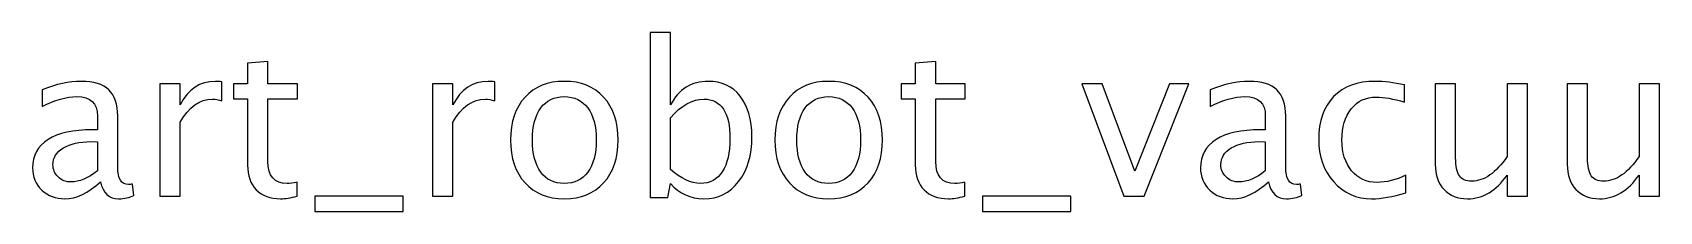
# Model space of a CAD drawing. Header units: centimetres. Extents: x -24.1 to 24.1, y -6.1 to 14.2.
# Drawn here: x -13.92 to -4.2, y 13.08 to 14.15 of the extents above; entities that cross this region are included whole.
import ezdxf

# ---------------------------------------------------------------- set-up
doc = ezdxf.new("R2010")
doc.units = ezdxf.units.CM
doc.header["$MEASUREMENT"] = 0
doc.layers.add('Layer 1', color=7, linetype='Continuous')

msp = doc.modelspace()

# ---------------------------------------------------------------- linework, layer by layer
at = {"layer": 'Layer 1'}
for points, knots in [([(-10.23493, 13.16282), (-10.23493, 13.16282), (-10.23493, 14.14961), (-10.23493, 14.14961), (-10.23493, 14.14961), (-10.23493, 14.14961), (-10.11301, 14.14961), (-10.11301, 14.14961), (-10.11301, 14.14961), (-10.11301, 14.14961), (-10.11301, 13.71633), (-10.11301, 13.71633), (-10.11301, 13.71633), (-10.06306, 13.81052), (-9.98791, 13.85751), (-9.8878, 13.85751), (-9.8878, 13.85751), (-9.80673, 13.85751), (-9.74302, 13.82809), (-9.69645, 13.76903), (-9.69645, 13.76903), (-9.64988, 13.70998), (-9.6266, 13.62933), (-9.6266, 13.5271), (-9.6266, 13.5271), (-9.6266, 13.41576), (-9.65306, 13.3258), (-9.70576, 13.25765), (-9.70576, 13.25765), (-9.75847, 13.18928), (-9.82789, 13.1552), (-9.91383, 13.1552), (-9.91383, 13.1552), (-9.99363, 13.1552), (-10.06009, 13.18568), (-10.11301, 13.24685), (-10.11301, 13.24685), (-10.11301, 13.24685), (-10.12783, 13.16282), (-10.12783, 13.16282), (-10.12783, 13.16282), (-10.12783, 13.16282), (-10.23493, 13.16282), (-10.23493, 13.16282)], [0, 0, 0, 0, 0.0833333, 0.0833333, 0.0833333, 0.0833333, 0.1666667, 0.1666667, 0.1666667, 0.1666667, 0.25, 0.25, 0.25, 0.25, 0.3333333, 0.3333333, 0.3333333, 0.3333333, 0.4166667, 0.4166667, 0.4166667, 0.4166667, 0.5, 0.5, 0.5, 0.5, 0.5833333, 0.5833333, 0.5833333, 0.5833333, 0.6666667, 0.6666667, 0.6666667, 0.6666667, 0.75, 0.75, 0.75, 0.75, 0.8333333, 0.8333333, 0.8333333, 0.8333333, 1, 1, 1, 1]), ([(-12.34376, 13.17065), (-12.38144, 13.16028), (-12.41424, 13.1552), (-12.44197, 13.1552), (-12.44197, 13.1552), (-12.5042, 13.1552), (-12.55267, 13.17298), (-12.58739, 13.20854), (-12.58739, 13.20854), (-12.62231, 13.2441), (-12.63967, 13.29342), (-12.63967, 13.35671), (-12.63967, 13.35671), (-12.63967, 13.35671), (-12.63967, 13.7521), (-12.63967, 13.7521), (-12.63967, 13.7521), (-12.63967, 13.7521), (-12.72391, 13.7521), (-12.72391, 13.7521), (-12.72391, 13.7521), (-12.72391, 13.7521), (-12.72391, 13.84354), (-12.72391, 13.84354), (-12.72391, 13.84354), (-12.72391, 13.84354), (-12.63967, 13.84354), (-12.63967, 13.84354), (-12.63967, 13.84354), (-12.63967, 13.84354), (-12.63967, 13.96525), (-12.63967, 13.96525), (-12.63967, 13.96525), (-12.63967, 13.96525), (-12.51775, 13.97689), (-12.51775, 13.97689), (-12.51775, 13.97689), (-12.51775, 13.97689), (-12.51775, 13.84354), (-12.51775, 13.84354), (-12.51775, 13.84354), (-12.51775, 13.84354), (-12.34122, 13.84354), (-12.34122, 13.84354), (-12.34122, 13.84354), (-12.34122, 13.84354), (-12.34122, 13.7521), (-12.34122, 13.7521), (-12.34122, 13.7521), (-12.34122, 13.7521), (-12.51775, 13.7521), (-12.51775, 13.7521), (-12.51775, 13.7521), (-12.51775, 13.7521), (-12.51775, 13.37872), (-12.51775, 13.37872), (-12.51775, 13.37872), (-12.51775, 13.29067), (-12.47944, 13.24664), (-12.40303, 13.24664), (-12.40303, 13.24664), (-12.38673, 13.24664), (-12.36704, 13.24939), (-12.34376, 13.25468), (-12.34376, 13.25468), (-12.34376, 13.25468), (-12.34376, 13.17065), (-12.34376, 13.17065)], [0, 0, 0, 0, 0.0555556, 0.0555556, 0.0555556, 0.0555556, 0.1111111, 0.1111111, 0.1111111, 0.1111111, 0.1666667, 0.1666667, 0.1666667, 0.1666667, 0.2222222, 0.2222222, 0.2222222, 0.2222222, 0.2777778, 0.2777778, 0.2777778, 0.2777778, 0.3333333, 0.3333333, 0.3333333, 0.3333333, 0.3888889, 0.3888889, 0.3888889, 0.3888889, 0.4444444, 0.4444444, 0.4444444, 0.4444444, 0.5, 0.5, 0.5, 0.5, 0.5555556, 0.5555556, 0.5555556, 0.5555556, 0.6111111, 0.6111111, 0.6111111, 0.6111111, 0.6666667, 0.6666667, 0.6666667, 0.6666667, 0.7222222, 0.7222222, 0.7222222, 0.7222222, 0.7777778, 0.7777778, 0.7777778, 0.7777778, 0.8333333, 0.8333333, 0.8333333, 0.8333333, 0.8888889, 0.8888889, 0.8888889, 0.8888889, 1, 1, 1, 1]), ([(-8.35449, 13.17065), (-8.39217, 13.16028), (-8.42497, 13.1552), (-8.4527, 13.1552), (-8.4527, 13.1552), (-8.51493, 13.1552), (-8.5634, 13.17298), (-8.59812, 13.20854), (-8.59812, 13.20854), (-8.63304, 13.2441), (-8.6504, 13.29342), (-8.6504, 13.35671), (-8.6504, 13.35671), (-8.6504, 13.35671), (-8.6504, 13.7521), (-8.6504, 13.7521), (-8.6504, 13.7521), (-8.6504, 13.7521), (-8.73464, 13.7521), (-8.73464, 13.7521), (-8.73464, 13.7521), (-8.73464, 13.7521), (-8.73464, 13.84354), (-8.73464, 13.84354), (-8.73464, 13.84354), (-8.73464, 13.84354), (-8.6504, 13.84354), (-8.6504, 13.84354), (-8.6504, 13.84354), (-8.6504, 13.84354), (-8.6504, 13.96525), (-8.6504, 13.96525), (-8.6504, 13.96525), (-8.6504, 13.96525), (-8.52848, 13.97689), (-8.52848, 13.97689), (-8.52848, 13.97689), (-8.52848, 13.97689), (-8.52848, 13.84354), (-8.52848, 13.84354), (-8.52848, 13.84354), (-8.52848, 13.84354), (-8.35195, 13.84354), (-8.35195, 13.84354), (-8.35195, 13.84354), (-8.35195, 13.84354), (-8.35195, 13.7521), (-8.35195, 13.7521), (-8.35195, 13.7521), (-8.35195, 13.7521), (-8.52848, 13.7521), (-8.52848, 13.7521), (-8.52848, 13.7521), (-8.52848, 13.7521), (-8.52848, 13.37872), (-8.52848, 13.37872), (-8.52848, 13.37872), (-8.52848, 13.29067), (-8.49017, 13.24664), (-8.41376, 13.24664), (-8.41376, 13.24664), (-8.39746, 13.24664), (-8.37777, 13.24939), (-8.35449, 13.25468), (-8.35449, 13.25468), (-8.35449, 13.25468), (-8.35449, 13.17065), (-8.35449, 13.17065)], [0, 0, 0, 0, 0.0555556, 0.0555556, 0.0555556, 0.0555556, 0.1111111, 0.1111111, 0.1111111, 0.1111111, 0.1666667, 0.1666667, 0.1666667, 0.1666667, 0.2222222, 0.2222222, 0.2222222, 0.2222222, 0.2777778, 0.2777778, 0.2777778, 0.2777778, 0.3333333, 0.3333333, 0.3333333, 0.3333333, 0.3888889, 0.3888889, 0.3888889, 0.3888889, 0.4444444, 0.4444444, 0.4444444, 0.4444444, 0.5, 0.5, 0.5, 0.5, 0.5555556, 0.5555556, 0.5555556, 0.5555556, 0.6111111, 0.6111111, 0.6111111, 0.6111111, 0.6666667, 0.6666667, 0.6666667, 0.6666667, 0.7222222, 0.7222222, 0.7222222, 0.7222222, 0.7777778, 0.7777778, 0.7777778, 0.7777778, 0.8333333, 0.8333333, 0.8333333, 0.8333333, 0.8888889, 0.8888889, 0.8888889, 0.8888889, 1, 1, 1, 1]), ([(-13.51872, 13.25617), (-13.59195, 13.18886), (-13.66244, 13.1552), (-13.73017, 13.1552), (-13.73017, 13.1552), (-13.78584, 13.1552), (-13.8322, 13.17256), (-13.86881, 13.20748), (-13.86881, 13.20748), (-13.90564, 13.24241), (-13.92406, 13.28643), (-13.92406, 13.33956), (-13.92406, 13.33956), (-13.92406, 13.41301), (-13.89316, 13.46953), (-13.83135, 13.5089), (-13.83135, 13.5089), (-13.76954, 13.54827), (-13.68085, 13.56795), (-13.56528, 13.56795), (-13.56528, 13.56795), (-13.56528, 13.56795), (-13.53671, 13.56795), (-13.53671, 13.56795), (-13.53671, 13.56795), (-13.53671, 13.56795), (-13.53671, 13.64902), (-13.53671, 13.64902), (-13.53671, 13.64902), (-13.53671, 13.72712), (-13.57735, 13.76607), (-13.65884, 13.76607), (-13.65884, 13.76607), (-13.72192, 13.76607), (-13.79092, 13.74617), (-13.86564, 13.70638), (-13.86564, 13.70638), (-13.86564, 13.70638), (-13.86564, 13.80671), (-13.86564, 13.80671), (-13.86564, 13.80671), (-13.78351, 13.84058), (-13.70604, 13.85751), (-13.63344, 13.85751), (-13.63344, 13.85751), (-13.55872, 13.85751), (-13.50348, 13.84058), (-13.46813, 13.8065), (-13.46813, 13.8065), (-13.43257, 13.77242), (-13.41479, 13.71993), (-13.41479, 13.64902), (-13.41479, 13.64902), (-13.41479, 13.64902), (-13.41479, 13.34485), (-13.41479, 13.34485), (-13.41479, 13.34485), (-13.41479, 13.27522), (-13.39341, 13.24029), (-13.35044, 13.24029), (-13.35044, 13.24029), (-13.34515, 13.24029), (-13.33732, 13.24114), (-13.32695, 13.24283), (-13.32695, 13.24283), (-13.32695, 13.24283), (-13.31827, 13.1751), (-13.31827, 13.1751), (-13.31827, 13.1751), (-13.346, 13.16176), (-13.37648, 13.1552), (-13.40992, 13.1552), (-13.40992, 13.1552), (-13.46686, 13.1552), (-13.50305, 13.18886), (-13.51872, 13.25617)], [0, 0, 0, 0, 0.05, 0.05, 0.05, 0.05, 0.1, 0.1, 0.1, 0.1, 0.15, 0.15, 0.15, 0.15, 0.2, 0.2, 0.2, 0.2, 0.25, 0.25, 0.25, 0.25, 0.3, 0.3, 0.3, 0.3, 0.35, 0.35, 0.35, 0.35, 0.4, 0.4, 0.4, 0.4, 0.45, 0.45, 0.45, 0.45, 0.5, 0.5, 0.5, 0.5, 0.55, 0.55, 0.55, 0.55, 0.6, 0.6, 0.6, 0.6, 0.65, 0.65, 0.65, 0.65, 0.7, 0.7, 0.7, 0.7, 0.75, 0.75, 0.75, 0.75, 0.8, 0.8, 0.8, 0.8, 0.85, 0.85, 0.85, 0.85, 0.9, 0.9, 0.9, 0.9, 1, 1, 1, 1]), ([(-13.16439, 13.17044), (-13.16439, 13.17044), (-13.16439, 13.84354), (-13.16439, 13.84354), (-13.16439, 13.84354), (-13.16439, 13.84354), (-13.04247, 13.84354), (-13.04247, 13.84354), (-13.04247, 13.84354), (-13.04247, 13.84354), (-13.04247, 13.71633), (-13.04247, 13.71633), (-13.04247, 13.71633), (-12.994, 13.81052), (-12.92372, 13.85751), (-12.83144, 13.85751), (-12.83144, 13.85751), (-12.81895, 13.85751), (-12.80583, 13.85645), (-12.79228, 13.85434), (-12.79228, 13.85434), (-12.79228, 13.85434), (-12.79228, 13.74025), (-12.79228, 13.74025), (-12.79228, 13.74025), (-12.81345, 13.74723), (-12.83207, 13.75083), (-12.84816, 13.75083), (-12.84816, 13.75083), (-12.92563, 13.75083), (-12.9904, 13.70511), (-13.04247, 13.61346), (-13.04247, 13.61346), (-13.04247, 13.61346), (-13.04247, 13.17044), (-13.04247, 13.17044), (-13.04247, 13.17044), (-13.04247, 13.17044), (-13.16439, 13.17044), (-13.16439, 13.17044)], [0, 0, 0, 0, 0.0909091, 0.0909091, 0.0909091, 0.0909091, 0.1818182, 0.1818182, 0.1818182, 0.1818182, 0.2727273, 0.2727273, 0.2727273, 0.2727273, 0.3636364, 0.3636364, 0.3636364, 0.3636364, 0.4545455, 0.4545455, 0.4545455, 0.4545455, 0.5454545, 0.5454545, 0.5454545, 0.5454545, 0.6363636, 0.6363636, 0.6363636, 0.6363636, 0.7272727, 0.7272727, 0.7272727, 0.7272727, 0.8181818, 0.8181818, 0.8181818, 0.8181818, 1, 1, 1, 1]), ([(-11.53477, 13.17044), (-11.53477, 13.17044), (-11.53477, 13.84354), (-11.53477, 13.84354), (-11.53477, 13.84354), (-11.53477, 13.84354), (-11.41285, 13.84354), (-11.41285, 13.84354), (-11.41285, 13.84354), (-11.41285, 13.84354), (-11.41285, 13.71633), (-11.41285, 13.71633), (-11.41285, 13.71633), (-11.36438, 13.81052), (-11.2941, 13.85751), (-11.20182, 13.85751), (-11.20182, 13.85751), (-11.18933, 13.85751), (-11.17621, 13.85645), (-11.16266, 13.85434), (-11.16266, 13.85434), (-11.16266, 13.85434), (-11.16266, 13.74025), (-11.16266, 13.74025), (-11.16266, 13.74025), (-11.18383, 13.74723), (-11.20245, 13.75083), (-11.21854, 13.75083), (-11.21854, 13.75083), (-11.29601, 13.75083), (-11.36078, 13.70511), (-11.41285, 13.61346), (-11.41285, 13.61346), (-11.41285, 13.61346), (-11.41285, 13.17044), (-11.41285, 13.17044), (-11.41285, 13.17044), (-11.41285, 13.17044), (-11.53477, 13.17044), (-11.53477, 13.17044)], [0, 0, 0, 0, 0.0909091, 0.0909091, 0.0909091, 0.0909091, 0.1818182, 0.1818182, 0.1818182, 0.1818182, 0.2727273, 0.2727273, 0.2727273, 0.2727273, 0.3636364, 0.3636364, 0.3636364, 0.3636364, 0.4545455, 0.4545455, 0.4545455, 0.4545455, 0.5454545, 0.5454545, 0.5454545, 0.5454545, 0.6363636, 0.6363636, 0.6363636, 0.6363636, 0.7272727, 0.7272727, 0.7272727, 0.7272727, 0.8181818, 0.8181818, 0.8181818, 0.8181818, 1, 1, 1, 1]), ([(-10.74716, 13.1552), (-10.84601, 13.1552), (-10.92432, 13.18674), (-10.9819, 13.24982), (-10.9819, 13.24982), (-11.03968, 13.31289), (-11.06847, 13.39862), (-11.06847, 13.50678), (-11.06847, 13.50678), (-11.06847, 13.61473), (-11.03968, 13.70024), (-10.9819, 13.76311), (-10.9819, 13.76311), (-10.92432, 13.82597), (-10.84601, 13.85751), (-10.74716, 13.85751), (-10.74716, 13.85751), (-10.64831, 13.85751), (-10.56999, 13.82597), (-10.51242, 13.76311), (-10.51242, 13.76311), (-10.45464, 13.70024), (-10.42585, 13.61473), (-10.42585, 13.50678), (-10.42585, 13.50678), (-10.42585, 13.39862), (-10.45464, 13.31289), (-10.51242, 13.24982), (-10.51242, 13.24982), (-10.56999, 13.18674), (-10.64831, 13.1552), (-10.74716, 13.1552)], [0, 0, 0, 0, 0.1111111, 0.1111111, 0.1111111, 0.1111111, 0.2222222, 0.2222222, 0.2222222, 0.2222222, 0.3333333, 0.3333333, 0.3333333, 0.3333333, 0.4444444, 0.4444444, 0.4444444, 0.4444444, 0.5555556, 0.5555556, 0.5555556, 0.5555556, 0.6666667, 0.6666667, 0.6666667, 0.6666667, 0.7777778, 0.7777778, 0.7777778, 0.7777778, 1, 1, 1, 1]), ([(-9.16771, 13.1552), (-9.26656, 13.1552), (-9.34487, 13.18674), (-9.40245, 13.24982), (-9.40245, 13.24982), (-9.46023, 13.31289), (-9.48902, 13.39862), (-9.48902, 13.50678), (-9.48902, 13.50678), (-9.48902, 13.61473), (-9.46023, 13.70024), (-9.40245, 13.76311), (-9.40245, 13.76311), (-9.34487, 13.82597), (-9.26656, 13.85751), (-9.16771, 13.85751), (-9.16771, 13.85751), (-9.06886, 13.85751), (-8.99054, 13.82597), (-8.93297, 13.76311), (-8.93297, 13.76311), (-8.87519, 13.70024), (-8.8464, 13.61473), (-8.8464, 13.50678), (-8.8464, 13.50678), (-8.8464, 13.39862), (-8.87519, 13.31289), (-8.93297, 13.24982), (-8.93297, 13.24982), (-8.99054, 13.18674), (-9.06886, 13.1552), (-9.16771, 13.1552)], [0, 0, 0, 0, 0.1111111, 0.1111111, 0.1111111, 0.1111111, 0.2222222, 0.2222222, 0.2222222, 0.2222222, 0.3333333, 0.3333333, 0.3333333, 0.3333333, 0.4444444, 0.4444444, 0.4444444, 0.4444444, 0.5555556, 0.5555556, 0.5555556, 0.5555556, 0.6666667, 0.6666667, 0.6666667, 0.6666667, 0.7777778, 0.7777778, 0.7777778, 0.7777778, 1, 1, 1, 1]), ([(-7.40538, 13.17044), (-7.40538, 13.17044), (-7.65599, 13.84354), (-7.65599, 13.84354), (-7.65599, 13.84354), (-7.65599, 13.84354), (-7.53407, 13.84354), (-7.53407, 13.84354), (-7.53407, 13.84354), (-7.53407, 13.84354), (-7.3387, 13.32051), (-7.3387, 13.32051), (-7.3387, 13.32051), (-7.3387, 13.32051), (-7.1319, 13.84354), (-7.1319, 13.84354), (-7.1319, 13.84354), (-7.1319, 13.84354), (-7.01718, 13.84354), (-7.01718, 13.84354), (-7.01718, 13.84354), (-7.01718, 13.84354), (-7.28324, 13.17044), (-7.28324, 13.17044), (-7.28324, 13.17044), (-7.28324, 13.17044), (-7.40538, 13.17044), (-7.40538, 13.17044)], [0, 0, 0, 0, 0.125, 0.125, 0.125, 0.125, 0.25, 0.25, 0.25, 0.25, 0.375, 0.375, 0.375, 0.375, 0.5, 0.5, 0.5, 0.5, 0.625, 0.625, 0.625, 0.625, 0.75, 0.75, 0.75, 0.75, 1, 1, 1, 1]), ([(-6.54135, 13.25617), (-6.61458, 13.18886), (-6.68507, 13.1552), (-6.7528, 13.1552), (-6.7528, 13.1552), (-6.80847, 13.1552), (-6.85483, 13.17256), (-6.89144, 13.20748), (-6.89144, 13.20748), (-6.92827, 13.24241), (-6.94669, 13.28643), (-6.94669, 13.33956), (-6.94669, 13.33956), (-6.94669, 13.41301), (-6.91579, 13.46953), (-6.85398, 13.5089), (-6.85398, 13.5089), (-6.79217, 13.54827), (-6.70348, 13.56795), (-6.58791, 13.56795), (-6.58791, 13.56795), (-6.58791, 13.56795), (-6.55934, 13.56795), (-6.55934, 13.56795), (-6.55934, 13.56795), (-6.55934, 13.56795), (-6.55934, 13.64902), (-6.55934, 13.64902), (-6.55934, 13.64902), (-6.55934, 13.72712), (-6.59998, 13.76607), (-6.68147, 13.76607), (-6.68147, 13.76607), (-6.74455, 13.76607), (-6.81355, 13.74617), (-6.88827, 13.70638), (-6.88827, 13.70638), (-6.88827, 13.70638), (-6.88827, 13.80671), (-6.88827, 13.80671), (-6.88827, 13.80671), (-6.80614, 13.84058), (-6.72867, 13.85751), (-6.65607, 13.85751), (-6.65607, 13.85751), (-6.58135, 13.85751), (-6.52611, 13.84058), (-6.49076, 13.8065), (-6.49076, 13.8065), (-6.4552, 13.77242), (-6.43742, 13.71993), (-6.43742, 13.64902), (-6.43742, 13.64902), (-6.43742, 13.64902), (-6.43742, 13.34485), (-6.43742, 13.34485), (-6.43742, 13.34485), (-6.43742, 13.27522), (-6.41604, 13.24029), (-6.37307, 13.24029), (-6.37307, 13.24029), (-6.36778, 13.24029), (-6.35995, 13.24114), (-6.34958, 13.24283), (-6.34958, 13.24283), (-6.34958, 13.24283), (-6.3409, 13.1751), (-6.3409, 13.1751), (-6.3409, 13.1751), (-6.36863, 13.16176), (-6.39911, 13.1552), (-6.43255, 13.1552), (-6.43255, 13.1552), (-6.48949, 13.1552), (-6.52568, 13.18886), (-6.54135, 13.25617)], [0, 0, 0, 0, 0.05, 0.05, 0.05, 0.05, 0.1, 0.1, 0.1, 0.1, 0.15, 0.15, 0.15, 0.15, 0.2, 0.2, 0.2, 0.2, 0.25, 0.25, 0.25, 0.25, 0.3, 0.3, 0.3, 0.3, 0.35, 0.35, 0.35, 0.35, 0.4, 0.4, 0.4, 0.4, 0.45, 0.45, 0.45, 0.45, 0.5, 0.5, 0.5, 0.5, 0.55, 0.55, 0.55, 0.55, 0.6, 0.6, 0.6, 0.6, 0.65, 0.65, 0.65, 0.65, 0.7, 0.7, 0.7, 0.7, 0.75, 0.75, 0.75, 0.75, 0.8, 0.8, 0.8, 0.8, 0.85, 0.85, 0.85, 0.85, 0.9, 0.9, 0.9, 0.9, 1, 1, 1, 1]), ([(-5.71966, 13.19076), (-5.79861, 13.16705), (-5.86677, 13.1552), (-5.92413, 13.1552), (-5.92413, 13.1552), (-6.01515, 13.1552), (-6.0905, 13.18886), (-6.1504, 13.25595), (-6.1504, 13.25595), (-6.2103, 13.32326), (-6.24036, 13.40814), (-6.24036, 13.51038), (-6.24036, 13.51038), (-6.24036, 13.6196), (-6.21073, 13.7049), (-6.15146, 13.76586), (-6.15146, 13.76586), (-6.09219, 13.82703), (-6.00943, 13.85751), (-5.90317, 13.85751), (-5.90317, 13.85751), (-5.85089, 13.85751), (-5.79205, 13.85031), (-5.72728, 13.83592), (-5.72728, 13.83592), (-5.72728, 13.83592), (-5.72728, 13.73305), (-5.72728, 13.73305), (-5.72728, 13.73305), (-5.79607, 13.75337), (-5.85216, 13.76353), (-5.89534, 13.76353), (-5.89534, 13.76353), (-5.958, 13.76353), (-6.00816, 13.74004), (-6.04563, 13.69326), (-6.04563, 13.69326), (-6.08309, 13.64648), (-6.10193, 13.58404), (-6.10193, 13.50614), (-6.10193, 13.50614), (-6.10193, 13.43058), (-6.08246, 13.36962), (-6.04372, 13.32284), (-6.04372, 13.32284), (-6.00499, 13.27627), (-5.9544, 13.25299), (-5.89153, 13.25299), (-5.89153, 13.25299), (-5.83586, 13.25299), (-5.77871, 13.26738), (-5.71966, 13.29617), (-5.71966, 13.29617), (-5.71966, 13.29617), (-5.71966, 13.19076), (-5.71966, 13.19076)], [0, 0, 0, 0, 0.0666667, 0.0666667, 0.0666667, 0.0666667, 0.1333333, 0.1333333, 0.1333333, 0.1333333, 0.2, 0.2, 0.2, 0.2, 0.2666667, 0.2666667, 0.2666667, 0.2666667, 0.3333333, 0.3333333, 0.3333333, 0.3333333, 0.4, 0.4, 0.4, 0.4, 0.4666667, 0.4666667, 0.4666667, 0.4666667, 0.5333333, 0.5333333, 0.5333333, 0.5333333, 0.6, 0.6, 0.6, 0.6, 0.6666667, 0.6666667, 0.6666667, 0.6666667, 0.7333333, 0.7333333, 0.7333333, 0.7333333, 0.8, 0.8, 0.8, 0.8, 0.8666667, 0.8666667, 0.8666667, 0.8666667, 1, 1, 1, 1]), ([(-5.11493, 13.17044), (-5.11493, 13.17044), (-5.11493, 13.29702), (-5.11493, 13.29702), (-5.11493, 13.29702), (-5.17991, 13.2024), (-5.25886, 13.1552), (-5.35157, 13.1552), (-5.35157, 13.1552), (-5.41042, 13.1552), (-5.45719, 13.17362), (-5.49191, 13.21066), (-5.49191, 13.21066), (-5.52683, 13.2477), (-5.54419, 13.29744), (-5.54419, 13.36031), (-5.54419, 13.36031), (-5.54419, 13.36031), (-5.54419, 13.84354), (-5.54419, 13.84354), (-5.54419, 13.84354), (-5.54419, 13.84354), (-5.42227, 13.84354), (-5.42227, 13.84354), (-5.42227, 13.84354), (-5.42227, 13.84354), (-5.42227, 13.4001), (-5.42227, 13.4001), (-5.42227, 13.4001), (-5.42227, 13.34951), (-5.41486, 13.31374), (-5.40026, 13.29257), (-5.40026, 13.29257), (-5.38544, 13.27119), (-5.36089, 13.26061), (-5.32638, 13.26061), (-5.32638, 13.26061), (-5.25188, 13.26061), (-5.18118, 13.30951), (-5.11493, 13.40751), (-5.11493, 13.40751), (-5.11493, 13.40751), (-5.11493, 13.84354), (-5.11493, 13.84354), (-5.11493, 13.84354), (-5.11493, 13.84354), (-4.99301, 13.84354), (-4.99301, 13.84354), (-4.99301, 13.84354), (-4.99301, 13.84354), (-4.99301, 13.17044), (-4.99301, 13.17044), (-4.99301, 13.17044), (-4.99301, 13.17044), (-5.11493, 13.17044), (-5.11493, 13.17044)], [0, 0, 0, 0, 0.0666667, 0.0666667, 0.0666667, 0.0666667, 0.1333333, 0.1333333, 0.1333333, 0.1333333, 0.2, 0.2, 0.2, 0.2, 0.2666667, 0.2666667, 0.2666667, 0.2666667, 0.3333333, 0.3333333, 0.3333333, 0.3333333, 0.4, 0.4, 0.4, 0.4, 0.4666667, 0.4666667, 0.4666667, 0.4666667, 0.5333333, 0.5333333, 0.5333333, 0.5333333, 0.6, 0.6, 0.6, 0.6, 0.6666667, 0.6666667, 0.6666667, 0.6666667, 0.7333333, 0.7333333, 0.7333333, 0.7333333, 0.8, 0.8, 0.8, 0.8, 0.8666667, 0.8666667, 0.8666667, 0.8666667, 1, 1, 1, 1]), ([(-4.32668, 13.17044), (-4.32668, 13.17044), (-4.32668, 13.29702), (-4.32668, 13.29702), (-4.32668, 13.29702), (-4.39166, 13.2024), (-4.47061, 13.1552), (-4.56332, 13.1552), (-4.56332, 13.1552), (-4.62217, 13.1552), (-4.66894, 13.17362), (-4.70366, 13.21066), (-4.70366, 13.21066), (-4.73858, 13.2477), (-4.75594, 13.29744), (-4.75594, 13.36031), (-4.75594, 13.36031), (-4.75594, 13.36031), (-4.75594, 13.84354), (-4.75594, 13.84354), (-4.75594, 13.84354), (-4.75594, 13.84354), (-4.63402, 13.84354), (-4.63402, 13.84354), (-4.63402, 13.84354), (-4.63402, 13.84354), (-4.63402, 13.4001), (-4.63402, 13.4001), (-4.63402, 13.4001), (-4.63402, 13.34951), (-4.62661, 13.31374), (-4.61201, 13.29257), (-4.61201, 13.29257), (-4.59719, 13.27119), (-4.57264, 13.26061), (-4.53813, 13.26061), (-4.53813, 13.26061), (-4.46363, 13.26061), (-4.39293, 13.30951), (-4.32668, 13.40751), (-4.32668, 13.40751), (-4.32668, 13.40751), (-4.32668, 13.84354), (-4.32668, 13.84354), (-4.32668, 13.84354), (-4.32668, 13.84354), (-4.20476, 13.84354), (-4.20476, 13.84354), (-4.20476, 13.84354), (-4.20476, 13.84354), (-4.20476, 13.17044), (-4.20476, 13.17044), (-4.20476, 13.17044), (-4.20476, 13.17044), (-4.32668, 13.17044), (-4.32668, 13.17044)], [0, 0, 0, 0, 0.0666667, 0.0666667, 0.0666667, 0.0666667, 0.1333333, 0.1333333, 0.1333333, 0.1333333, 0.2, 0.2, 0.2, 0.2, 0.2666667, 0.2666667, 0.2666667, 0.2666667, 0.3333333, 0.3333333, 0.3333333, 0.3333333, 0.4, 0.4, 0.4, 0.4, 0.4666667, 0.4666667, 0.4666667, 0.4666667, 0.5333333, 0.5333333, 0.5333333, 0.5333333, 0.6, 0.6, 0.6, 0.6, 0.6666667, 0.6666667, 0.6666667, 0.6666667, 0.7333333, 0.7333333, 0.7333333, 0.7333333, 0.8, 0.8, 0.8, 0.8, 0.8666667, 0.8666667, 0.8666667, 0.8666667, 1, 1, 1, 1]), ([(-10.74737, 13.24664), (-10.68705, 13.24664), (-10.64006, 13.26929), (-10.60661, 13.3148), (-10.60661, 13.3148), (-10.57338, 13.36009), (-10.55666, 13.42423), (-10.55666, 13.50678), (-10.55666, 13.50678), (-10.55666, 13.58912), (-10.57338, 13.65304), (-10.60661, 13.69834), (-10.60661, 13.69834), (-10.64006, 13.74342), (-10.68705, 13.76607), (-10.74737, 13.76607), (-10.74737, 13.76607), (-10.80791, 13.76607), (-10.8549, 13.74342), (-10.88792, 13.69834), (-10.88792, 13.69834), (-10.92115, 13.65304), (-10.93766, 13.58912), (-10.93766, 13.50678), (-10.93766, 13.50678), (-10.93766, 13.42423), (-10.92115, 13.36009), (-10.88792, 13.3148), (-10.88792, 13.3148), (-10.8549, 13.26929), (-10.80791, 13.24664), (-10.74737, 13.24664)], [0, 0, 0, 0, 0.1111111, 0.1111111, 0.1111111, 0.1111111, 0.2222222, 0.2222222, 0.2222222, 0.2222222, 0.3333333, 0.3333333, 0.3333333, 0.3333333, 0.4444444, 0.4444444, 0.4444444, 0.4444444, 0.5555556, 0.5555556, 0.5555556, 0.5555556, 0.6666667, 0.6666667, 0.6666667, 0.6666667, 0.7777778, 0.7777778, 0.7777778, 0.7777778, 1, 1, 1, 1]), ([(-10.11301, 13.33088), (-10.05014, 13.27479), (-9.99024, 13.24664), (-9.9333, 13.24664), (-9.9333, 13.24664), (-9.87721, 13.24664), (-9.83382, 13.27014), (-9.80334, 13.31691), (-9.80334, 13.31691), (-9.77265, 13.36369), (-9.75741, 13.42952), (-9.75741, 13.51461), (-9.75741, 13.51461), (-9.75741, 13.67209), (-9.80948, 13.75083), (-9.91362, 13.75083), (-9.91362, 13.75083), (-9.98178, 13.75083), (-10.04824, 13.714), (-10.11301, 13.64013), (-10.11301, 13.64013), (-10.11301, 13.64013), (-10.11301, 13.33088), (-10.11301, 13.33088)], [0, 0, 0, 0, 0.1428571, 0.1428571, 0.1428571, 0.1428571, 0.2857143, 0.2857143, 0.2857143, 0.2857143, 0.4285714, 0.4285714, 0.4285714, 0.4285714, 0.5714286, 0.5714286, 0.5714286, 0.5714286, 0.7142857, 0.7142857, 0.7142857, 0.7142857, 1, 1, 1, 1]), ([(-9.16792, 13.24664), (-9.1076, 13.24664), (-9.06061, 13.26929), (-9.02716, 13.3148), (-9.02716, 13.3148), (-8.99393, 13.36009), (-8.97721, 13.42423), (-8.97721, 13.50678), (-8.97721, 13.50678), (-8.97721, 13.58912), (-8.99393, 13.65304), (-9.02716, 13.69834), (-9.02716, 13.69834), (-9.06061, 13.74342), (-9.1076, 13.76607), (-9.16792, 13.76607), (-9.16792, 13.76607), (-9.22846, 13.76607), (-9.27545, 13.74342), (-9.30847, 13.69834), (-9.30847, 13.69834), (-9.3417, 13.65304), (-9.35821, 13.58912), (-9.35821, 13.50678), (-9.35821, 13.50678), (-9.35821, 13.42423), (-9.3417, 13.36009), (-9.30847, 13.3148), (-9.30847, 13.3148), (-9.27545, 13.26929), (-9.22846, 13.24664), (-9.16792, 13.24664)], [0, 0, 0, 0, 0.1111111, 0.1111111, 0.1111111, 0.1111111, 0.2222222, 0.2222222, 0.2222222, 0.2222222, 0.3333333, 0.3333333, 0.3333333, 0.3333333, 0.4444444, 0.4444444, 0.4444444, 0.4444444, 0.5555556, 0.5555556, 0.5555556, 0.5555556, 0.6666667, 0.6666667, 0.6666667, 0.6666667, 0.7777778, 0.7777778, 0.7777778, 0.7777778, 1, 1, 1, 1]), ([(-13.53671, 13.32263), (-13.53671, 13.32263), (-13.53671, 13.49556), (-13.53671, 13.49556), (-13.53671, 13.49556), (-13.53671, 13.49556), (-13.57587, 13.49683), (-13.57587, 13.49683), (-13.57587, 13.49683), (-13.6436, 13.49683), (-13.69821, 13.48434), (-13.73991, 13.45937), (-13.73991, 13.45937), (-13.7814, 13.43418), (-13.80214, 13.40095), (-13.80214, 13.35946), (-13.80214, 13.35946), (-13.80214, 13.33046), (-13.79177, 13.30591), (-13.77124, 13.2858), (-13.77124, 13.2858), (-13.75049, 13.26569), (-13.7253, 13.25553), (-13.69546, 13.25553), (-13.69546, 13.25553), (-13.64466, 13.25553), (-13.59174, 13.27797), (-13.53671, 13.32263)], [0, 0, 0, 0, 0.125, 0.125, 0.125, 0.125, 0.25, 0.25, 0.25, 0.25, 0.375, 0.375, 0.375, 0.375, 0.5, 0.5, 0.5, 0.5, 0.625, 0.625, 0.625, 0.625, 0.75, 0.75, 0.75, 0.75, 1, 1, 1, 1]), ([(-6.55934, 13.32263), (-6.55934, 13.32263), (-6.55934, 13.49556), (-6.55934, 13.49556), (-6.55934, 13.49556), (-6.55934, 13.49556), (-6.5985, 13.49683), (-6.5985, 13.49683), (-6.5985, 13.49683), (-6.66623, 13.49683), (-6.72084, 13.48434), (-6.76254, 13.45937), (-6.76254, 13.45937), (-6.80403, 13.43418), (-6.82477, 13.40095), (-6.82477, 13.35946), (-6.82477, 13.35946), (-6.82477, 13.33046), (-6.8144, 13.30591), (-6.79387, 13.2858), (-6.79387, 13.2858), (-6.77312, 13.26569), (-6.74793, 13.25553), (-6.71809, 13.25553), (-6.71809, 13.25553), (-6.66729, 13.25553), (-6.61437, 13.27797), (-6.55934, 13.32263)], [0, 0, 0, 0, 0.125, 0.125, 0.125, 0.125, 0.25, 0.25, 0.25, 0.25, 0.375, 0.375, 0.375, 0.375, 0.5, 0.5, 0.5, 0.5, 0.625, 0.625, 0.625, 0.625, 0.75, 0.75, 0.75, 0.75, 1, 1, 1, 1]), ([(-12.23835, 13.079), (-12.23835, 13.079), (-12.23835, 13.17044), (-12.23835, 13.17044), (-12.23835, 13.17044), (-12.23835, 13.17044), (-11.71003, 13.17044), (-11.71003, 13.17044), (-11.71003, 13.17044), (-11.71003, 13.17044), (-11.71003, 13.079), (-11.71003, 13.079), (-11.71003, 13.079), (-11.71003, 13.079), (-12.23835, 13.079), (-12.23835, 13.079)], [0, 0, 0, 0, 0.2, 0.2, 0.2, 0.2, 0.4, 0.4, 0.4, 0.4, 0.6, 0.6, 0.6, 0.6, 1, 1, 1, 1]), ([(-8.24908, 13.079), (-8.24908, 13.079), (-8.24908, 13.17044), (-8.24908, 13.17044), (-8.24908, 13.17044), (-8.24908, 13.17044), (-7.72076, 13.17044), (-7.72076, 13.17044), (-7.72076, 13.17044), (-7.72076, 13.17044), (-7.72076, 13.079), (-7.72076, 13.079), (-7.72076, 13.079), (-7.72076, 13.079), (-8.24908, 13.079), (-8.24908, 13.079)], [0, 0, 0, 0, 0.2, 0.2, 0.2, 0.2, 0.4, 0.4, 0.4, 0.4, 0.6, 0.6, 0.6, 0.6, 1, 1, 1, 1])]:
    msp.add_open_spline(points, degree=3, knots=knots, dxfattribs=at)

doc.saveas('drawing.dxf')
